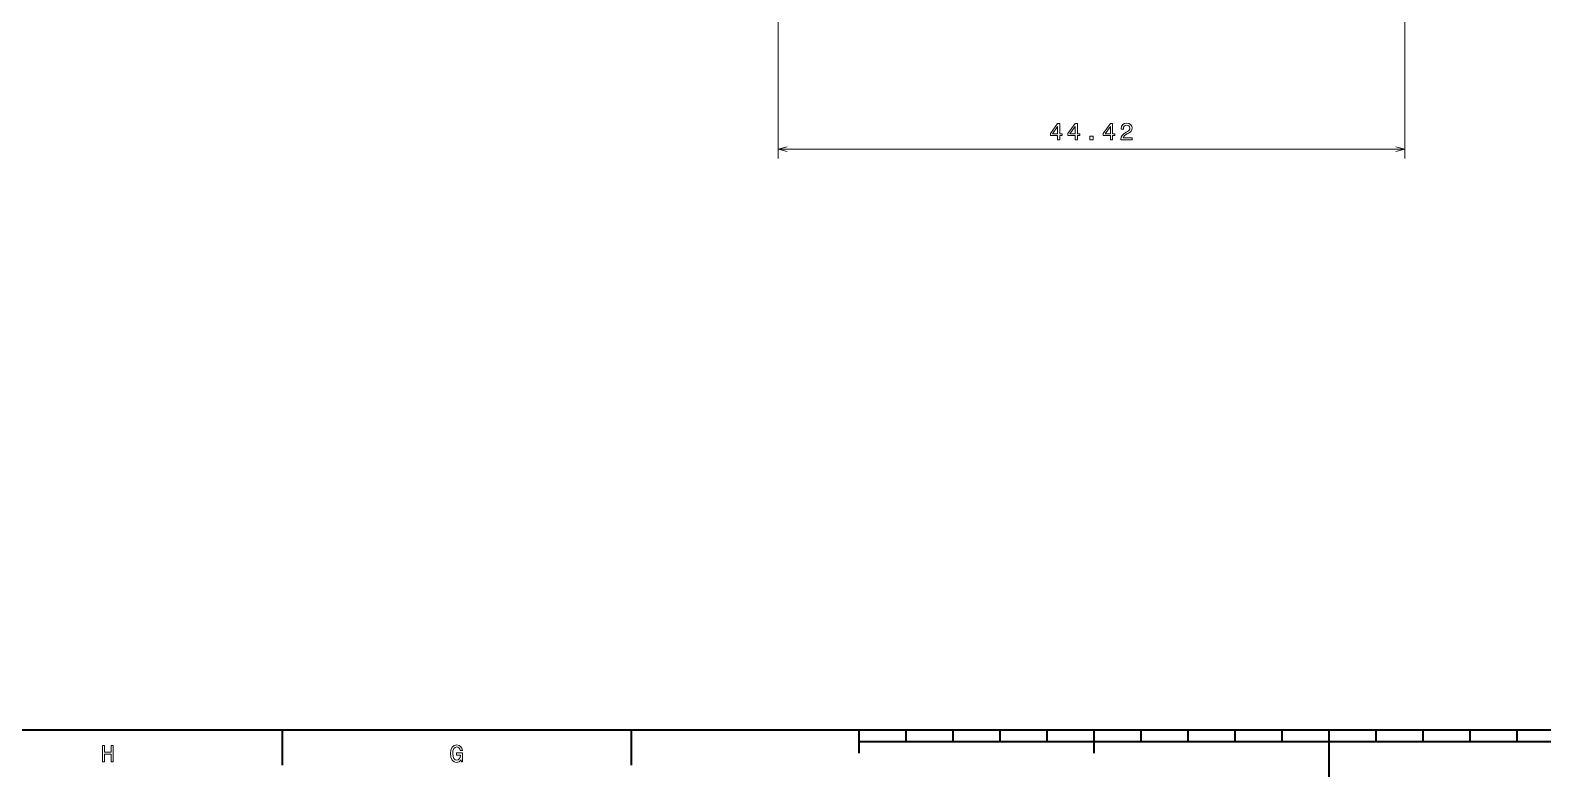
# Model space of a CAD drawing. Extents: x -898 to 594, y 0 to 420.
# Drawn here: x 20.8 to 342.5, y 0 to 158.9 of the extents above; entities that cross this region are included whole.
import ezdxf

# ---------------------------------------------------------------- set-up
doc = ezdxf.new("R2010")
doc.units = 0

msp = doc.modelspace()

# ---------------------------------------------------------------- linework, layer by layer
at = {"color": 7, "lineweight": 13}
for p, q in [((179.881531, 219.565521), (179.881531, 131.570297)), ((313.14151, 219.565521), (313.14151, 131.570297)), ((179.881531, 133.570297), (313.14151, 133.570297))]:
    msp.add_line(p, q, dxfattribs=at)
at = {"color": 7, "lineweight": 35}
for p, q in [((10, 10), (584, 10)), ((197, 7.5), (397, 7.5))]:
    msp.add_line(p, q, dxfattribs=at)
at = {"color": 7, "lineweight": 35, "ltscale": 0.1875}
for p, q in [((74.400002, 10), (74.400002, 2.5)), ((148.600006, 10), (148.600006, 2.5))]:
    msp.add_line(p, q, dxfattribs=at)
at = {"color": 7, "lineweight": 35, "ltscale": 0.125}
for p, q in [((197, 10), (197, 5)), ((247, 10), (247, 5))]:
    msp.add_line(p, q, dxfattribs=at)
at = {"color": 7, "lineweight": 35, "ltscale": 0.0625}
for p, q in [((207, 10), (207, 7.5)), ((217, 10), (217, 7.5)), ((227, 10), (227, 7.5)), ((237, 10), (237, 7.5)), ((257, 10), (257, 7.5)), ((267, 10), (267, 7.5)), ((277, 10), (277, 7.5)), ((287, 10), (287, 7.5)), ((307, 10), (307, 7.5)), ((317, 10), (317, 7.5)), ((327, 10), (327, 7.5)), ((337, 10), (337, 7.5))]:
    msp.add_line(p, q, dxfattribs=at)
at = {"color": 7, "lineweight": 35, "ltscale": 0.25}
msp.add_line((297, 10), (297, 0), dxfattribs=at)
at = {"color": 7, "lineweight": 13}
for points in [[(239.316864, 135.570297), (239.770752, 135.570297), (239.770752, 136.437744), (240.270035, 136.437744), (240.270035, 136.841187), (239.770752, 136.841187), (239.770752, 138.994644), (239.311813, 138.994644), (237.778671, 136.881546), (237.778671, 136.437744), (239.316864, 136.437744)], [(238.202301, 136.841187), (239.316864, 138.409637), (239.316864, 136.841187)], [(243.052887, 135.570297), (243.506775, 135.570297), (243.506775, 136.437744), (244.006058, 136.437744), (244.006058, 136.841187), (243.506775, 136.841187), (243.506775, 138.994644), (243.047836, 138.994644), (241.514694, 136.881546), (241.514694, 136.437744), (243.052887, 136.437744)], [(241.938324, 136.841187), (243.052887, 138.409637), (243.052887, 136.841187)], [(250.524948, 135.570297), (250.978821, 135.570297), (250.978821, 136.437744), (251.478104, 136.437744), (251.478104, 136.841187), (250.978821, 136.841187), (250.978821, 138.994644), (250.519897, 138.994644), (248.986755, 136.881546), (248.986755, 136.437744), (250.524948, 136.437744)], [(249.410385, 136.841187), (250.524948, 138.409637), (250.524948, 136.841187)], [(252.753036, 135.570297), (255.158661, 135.570297), (255.158661, 136.004013), (253.257355, 136.004013), (253.363266, 136.241043), (253.544815, 136.437744), (254.104614, 136.795807), (254.402176, 136.947098), (254.735031, 137.163956), (254.972061, 137.416122), (255.108215, 137.713669), (255.158661, 138.051575), (255.072922, 138.475189), (254.835892, 138.808044), (254.472778, 139.019867), (254.003769, 139.095505), (253.519608, 139.009781), (253.151459, 138.772751), (252.914429, 138.394501), (252.833725, 137.895218), (252.833725, 137.824631), (253.292664, 137.824631), (253.292664, 137.86496), (253.338043, 138.207901), (253.474228, 138.460068), (253.691071, 138.621445), (253.978546, 138.676926), (254.271057, 138.626495), (254.4879, 138.500412), (254.62912, 138.303726), (254.67955, 138.05661), (254.644241, 137.824631), (254.548416, 137.62793), (254.387054, 137.456467), (254.165146, 137.305161), (253.867584, 137.143784), (253.373352, 136.8311), (253.025375, 136.49826), (252.818604, 136.094788), (252.753036, 135.585434)], [(246.163559, 135.570297), (246.859512, 135.570297), (246.859512, 136.321747), (246.163559, 136.321747)], [(36.129971, 3.166787), (36.598988, 3.166787), (36.598988, 4.810879), (38.001007, 4.810879), (38.001007, 3.166787), (38.464985, 3.166787), (38.464985, 6.666787), (38.001007, 6.666787), (38.001007, 5.239553), (36.598988, 5.239553), (36.598988, 6.666787), (36.129971, 6.666787)], [(112.422913, 3.635807), (112.508644, 3.166787), (112.760803, 3.166787), (112.760803, 5.057997), (111.484871, 5.057997), (111.484871, 4.629323), (112.271614, 4.629323), (112.271614, 4.599063), (112.21109, 4.135087), (112.049713, 3.792147), (111.802589, 3.575288), (111.494957, 3.504683), (111.152016, 3.595461), (110.884727, 3.867795), (110.713257, 4.316643), (110.652733, 4.931916), (110.708214, 5.542147), (110.879684, 5.990994), (111.152016, 6.263329), (111.520172, 6.35915), (111.772331, 6.308718), (111.979103, 6.167507), (112.130402, 5.930475), (112.216141, 5.612752), (112.715416, 5.612752), (112.58429, 6.096902), (112.337173, 6.460014), (111.989189, 6.681916), (111.55043, 6.762608), (110.975502, 6.636527), (110.541786, 6.268372), (110.264404, 5.6884), (110.168587, 4.916787), (110.264404, 4.14013), (110.541786, 3.560158), (110.950287, 3.192003), (111.464699, 3.070965), (111.752159, 3.111311), (112.009361, 3.212176), (112.23127, 3.388689)]]:
    msp.add_lwpolyline(points, close=True, dxfattribs=at)
for points in [[(181.81337, 134.087936), (179.881531, 133.570297), (181.81337, 133.052658)], [(311.209656, 133.052658), (313.14151, 133.570297), (311.209656, 134.087936)]]:
    msp.add_lwpolyline(points, dxfattribs=at)

doc.saveas('drawing.dxf')
